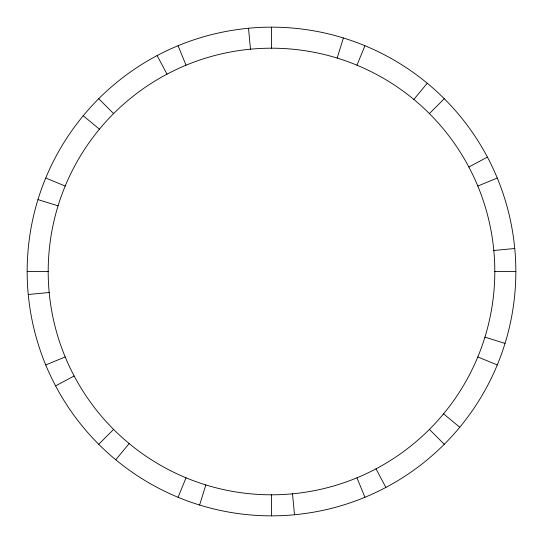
<?xml version="1.0" encoding="UTF-8"?>
<svg xmlns="http://www.w3.org/2000/svg" width="543" height="543" viewBox="0 0 543 543"><rect width="100%" height="100%" fill="white"/><g stroke="black" fill="none" stroke-linecap="round" stroke-linejoin="round"><path stroke-width="0.81" d="M83.222 115.774A244.201 244.201 0 0 0 46.264 176.76L45.727 178.043A243.271 243.271 0 0 0 37.969 199.6L37.555 200.958A244.201 244.201 0 0 0 27.157 271.5A244.024 244.024 0 0 0 28.236 294.496L49.189 292.514M58.067 205.838L57.728 206.958A223.302 223.302 0 0 0 65.194 356.955L65.642 358.034A223.302 223.302 0 0 0 73.61 374.955L74.153 375.987A223.302 223.302 0 0 0 184.966 477.358L186.045 477.806A223.302 223.302 0 0 0 205.838 484.933L206.958 485.272A223.302 223.302 0 0 0 356.955 477.806L358.034 477.358A223.302 223.302 0 0 0 374.955 469.39L375.987 468.847A223.302 223.302 0 0 0 477.358 358.034L477.806 356.955A223.302 223.302 0 0 0 484.933 337.162L485.272 336.042A223.302 223.302 0 0 0 477.806 186.045L477.358 184.966A223.302 223.302 0 0 0 469.39 168.045L468.847 167.013A223.302 223.302 0 0 0 358.034 65.642L356.955 65.194A223.302 223.302 0 0 0 337.162 58.067L336.042 57.728A223.302 223.302 0 0 0 186.045 65.194L184.966 65.642A223.302 223.302 0 0 0 168.045 73.61L167.013 74.153A223.302 223.302 0 0 0 65.642 184.966L65.194 186.045A223.302 223.302 0 0 0 58.067 205.838L37.969 199.6M459.778 427.226A244.201 244.201 0 0 0 496.736 366.24L497.273 364.957A243.271 243.271 0 0 0 505.031 343.4L505.445 342.042A244.201 244.201 0 0 0 515.843 271.5A244.024 244.024 0 0 0 514.764 248.504L493.811 250.486M337.162 58.067L343.4 37.969L342.042 37.555A244.201 244.201 0 0 0 271.5 27.157A244.024 244.024 0 0 0 248.504 28.236L250.486 49.189M292.514 493.811L294.496 514.764A244.024 244.024 0 0 1 271.5 515.85A244.201 244.201 0 0 1 200.958 505.445L199.6 505.031L205.838 484.933M115.774 459.778A244.201 244.201 0 0 0 176.76 496.736L178.043 497.273L186.045 477.806M356.955 65.194L364.957 45.727L366.267 46.277A244.201 244.201 0 0 1 427.226 83.222M129.159 443.556L115.747 459.772A244.024 244.024 0 0 1 98.717 444.283A244.099 244.099 0 0 1 55.583 385.883L54.918 384.634A243.033 243.033 0 0 1 46.277 366.267L45.727 364.957A244.099 244.099 0 0 1 28.277 294.564M413.841 99.444L427.253 83.228A244.024 244.024 0 0 1 444.283 98.717A244.099 244.099 0 0 1 487.417 157.117L488.082 158.366A243.033 243.033 0 0 1 496.723 176.733L497.273 178.043A244.099 244.099 0 0 1 514.723 248.436M98.717 444.283L113.602 429.398M429.398 113.602L444.283 98.717M55.576 385.89L74.153 375.987M468.847 167.013L487.424 157.11M99.444 129.159L83.228 115.747A244.024 244.024 0 0 1 98.717 98.717A244.099 244.099 0 0 1 157.117 55.583L158.366 54.918A243.033 243.033 0 0 1 176.733 46.277L178.043 45.727A244.099 244.099 0 0 1 248.436 28.277M443.556 413.841L459.772 427.253A244.024 244.024 0 0 1 444.283 444.283A244.099 244.099 0 0 1 385.883 487.417L384.634 488.082A243.033 243.033 0 0 1 366.267 496.723L364.957 497.273A244.099 244.099 0 0 1 294.564 514.723M477.806 186.045L497.273 178.043M45.727 364.957L65.194 356.955M27.15 271.5L48.198 271.5M494.802 271.5L515.85 271.5M484.933 337.162L505.031 343.4M45.727 178.043L65.194 186.045M477.806 356.955L497.273 364.957M98.717 98.717L113.602 113.602M429.398 429.398L444.283 444.283M157.11 55.576L167.013 74.153M375.987 468.847L385.89 487.424M356.955 477.806L364.957 497.273M178.043 45.727L186.045 65.194M271.5 27.15L271.5 48.198M271.5 494.802L271.5 515.85M199.6 505.031A243.271 243.271 0 0 1 178.043 497.273M343.4 37.969A243.271 243.271 0 0 1 364.957 45.727"/></g></svg>
